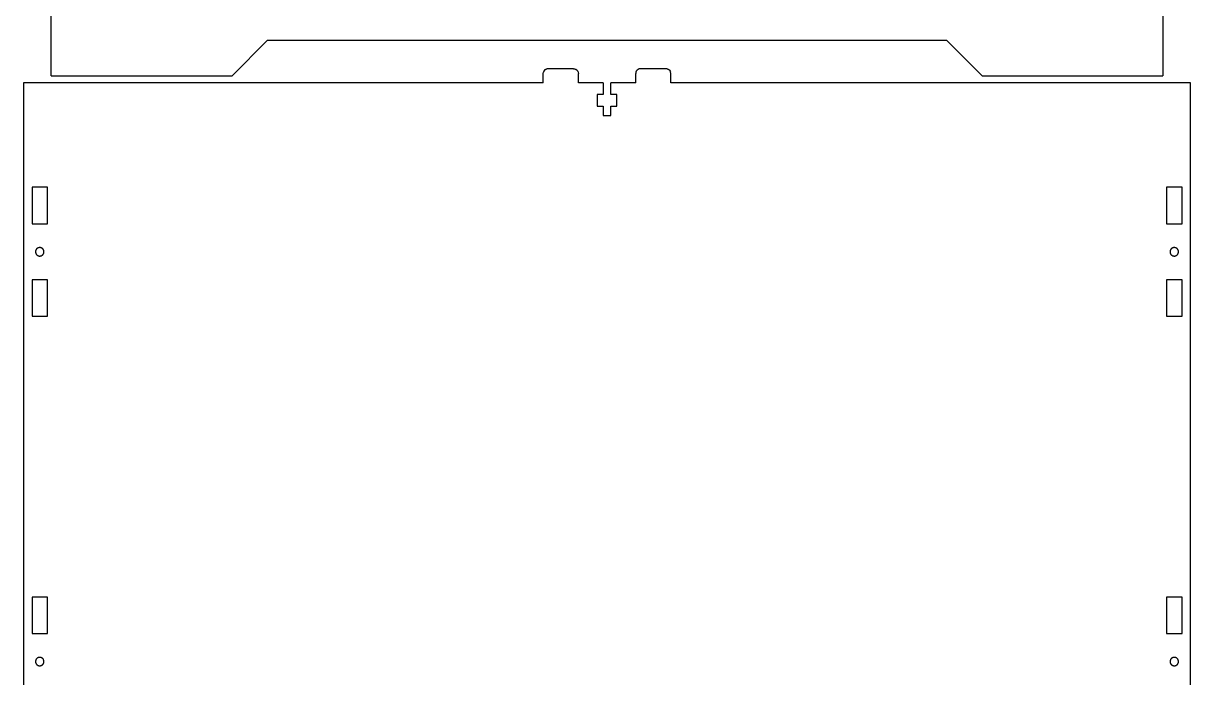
# Model space of a CAD drawing. Extents: x -841 to 661, y -518 to 541.
# Drawn here: x -339.1 to 159.7, y -246.7 to 32.8 of the extents above; entities that cross this region are included whole.
import ezdxf

# ---------------------------------------------------------------- set-up
doc = ezdxf.new("R2010")
doc.units = 0
doc.layers.get('0').update_dxf_attribs({"linetype": 'CONTINUOUS'})

msp = doc.modelspace()

# ---------------------------------------------------------------- linework, layer by layer
for p, q in [((-327.17, 10.45), (-327.17, 110.45)), ((147.8, 110.45), (147.8, 10.45)), ((-249.92, 10.45), (-234.92, 25.45)), ((55.55, 25.45), (-234.92, 25.45)), ((55.55, 25.45), (70.55, 10.45)), ((-327.17, 10.45), (-249.92, 10.45)), ((-116.94, 11.45), (-116.87, 11.97)), ((-116.94, 7.45), (-116.94, 11.45)), ((-116.67, 12.45), (-116.87, 11.97)), ((-116.35, 12.86), (-116.67, 12.45)), ((-115.94, 13.18), (-116.35, 12.86)), ((-115.94, 13.18), (-115.45, 13.38)), ((-114.94, 13.45), (-115.45, 13.38)), ((-103.94, 13.45), (-114.94, 13.45)), ((-103.94, 13.45), (-103.42, 13.38)), ((-103.42, 13.38), (-102.94, 13.18)), ((-102.52, 12.86), (-102.94, 13.18)), ((-102.2, 12.45), (-102.52, 12.86)), ((-102.2, 12.45), (-102, 11.97)), ((-102, 11.97), (-101.94, 11.45)), ((-101.94, 7.45), (-101.94, 11.45)), ((-77.37, 11.97), (-77.44, 11.45)), ((-77.44, 7.45), (-77.44, 11.45)), ((-77.17, 12.45), (-77.37, 11.97)), ((-76.85, 12.86), (-77.17, 12.45)), ((-76.44, 13.18), (-76.85, 12.86)), ((-75.95, 13.38), (-76.44, 13.18)), ((-75.44, 13.45), (-75.95, 13.38)), ((-64.44, 13.45), (-75.44, 13.45)), ((-63.92, 13.38), (-64.44, 13.45)), ((-63.92, 13.38), (-63.44, 13.18)), ((-63.02, 12.86), (-63.44, 13.18)), ((-63.02, 12.86), (-62.7, 12.45)), ((-62.7, 12.45), (-62.5, 11.97)), ((-62.44, 11.45), (-62.5, 11.97)), ((-62.44, 7.45), (-62.44, 11.45)), ((70.55, 10.45), (147.8, 10.45)), ((-339.08, 7.45), (-339.08, -517.55)), ((-116.94, 7.45), (-339.08, 7.45)), ((-91.29, 7.45), (-101.94, 7.45)), ((-91.29, 7.45), (-91.29, 2.45)), ((-77.44, 7.45), (-88.09, 7.45)), ((-88.09, 2.45), (-88.09, 7.45)), ((159.7, 7.45), (-62.44, 7.45)), ((159.7, -517.55), (159.7, 7.45)), ((-93.94, 2.45), (-93.94, -2.55)), ((-91.29, 2.45), (-93.94, 2.45)), ((-85.44, 2.45), (-88.09, 2.45)), ((-85.44, -2.55), (-85.44, 2.45)), ((-93.94, -2.55), (-91.29, -2.55)), ((-91.29, -2.55), (-91.29, -6.55)), ((-88.09, -2.55), (-85.44, -2.55)), ((-88.09, -6.55), (-88.09, -2.55)), ((-91.29, -6.55), (-88.09, -6.55)), ((-335.38, -37.21), (-335.38, -52.81)), ((-328.78, -37.21), (-335.38, -37.21)), ((-328.78, -52.81), (-328.78, -37.21)), ((149.4, -37.21), (149.4, -52.81)), ((156, -37.21), (149.4, -37.21)), ((156, -52.81), (156, -37.21)), ((-335.38, -52.81), (-328.78, -52.81)), ((149.4, -52.81), (156, -52.81)), ((-333.87, -64.6), (-333.88, -64.65)), ((-333.88, -64.65), (-333.88, -64.71)), ((-333.88, -64.71), (-333.88, -64.76)), ((-333.88, -64.76), (-333.88, -64.82)), ((-333.88, -64.82), (-333.88, -64.88)), ((-333.86, -64.48), (-333.87, -64.54)), ((-333.87, -64.54), (-333.87, -64.6)), ((-333.85, -64.43), (-333.86, -64.48)), ((-333.84, -64.37), (-333.85, -64.43)), ((-333.82, -64.32), (-333.84, -64.37)), ((-333.81, -64.26), (-333.82, -64.32)), ((-333.79, -64.21), (-333.81, -64.26)), ((-333.77, -64.15), (-333.79, -64.21)), ((-333.75, -64.1), (-333.77, -64.15)), ((-333.73, -64.05), (-333.75, -64.1)), ((-333.71, -64), (-333.73, -64.05)), ((-333.68, -63.95), (-333.71, -64)), ((-333.66, -63.9), (-333.68, -63.95)), ((-333.63, -63.85), (-333.66, -63.9)), ((-333.6, -63.8), (-333.63, -63.85)), ((-333.57, -63.75), (-333.6, -63.8)), ((-333.54, -63.71), (-333.57, -63.75)), ((-333.5, -63.66), (-333.54, -63.71)), ((-333.47, -63.62), (-333.5, -63.66)), ((-333.43, -63.57), (-333.47, -63.62)), ((-333.39, -63.53), (-333.43, -63.57)), ((-333.35, -63.49), (-333.39, -63.53)), ((-333.31, -63.45), (-333.35, -63.49)), ((-333.27, -63.41), (-333.31, -63.45)), ((-333.23, -63.38), (-333.27, -63.41)), ((-333.18, -63.34), (-333.23, -63.38)), ((-333.14, -63.31), (-333.18, -63.34)), ((-333.09, -63.28), (-333.14, -63.31)), ((-333.04, -63.24), (-333.09, -63.28)), ((-333, -63.22), (-333.04, -63.24)), ((-332.95, -63.19), (-333, -63.22)), ((-332.9, -63.16), (-332.95, -63.19)), ((-332.85, -63.14), (-332.9, -63.16)), ((-332.79, -63.11), (-332.85, -63.14)), ((-332.74, -63.09), (-332.79, -63.11)), ((-332.69, -63.07), (-332.74, -63.09)), ((-332.64, -63.05), (-332.69, -63.07)), ((-332.58, -63.04), (-332.64, -63.05)), ((-332.53, -63.02), (-332.58, -63.04)), ((-332.47, -63.01), (-332.53, -63.02)), ((-332.42, -63), (-332.47, -63.01)), ((-332.36, -62.99), (-332.42, -63)), ((-332.31, -62.98), (-332.36, -62.99)), ((-332.25, -62.97), (-332.31, -62.98)), ((-332.19, -62.97), (-332.25, -62.97)), ((-332.14, -62.97), (-332.19, -62.97)), ((-332.08, -62.96), (-332.14, -62.97)), ((-332.02, -62.97), (-332.08, -62.96)), ((-331.97, -62.97), (-332.02, -62.97)), ((-331.91, -62.97), (-331.97, -62.97)), ((-331.85, -62.98), (-331.91, -62.97)), ((-331.8, -62.99), (-331.85, -62.98)), ((-331.74, -63), (-331.8, -62.99)), ((-331.69, -63.01), (-331.74, -63)), ((-331.63, -63.02), (-331.69, -63.01)), ((-331.58, -63.04), (-331.63, -63.02)), ((-331.52, -63.05), (-331.58, -63.04)), ((-331.47, -63.07), (-331.52, -63.05)), ((-331.42, -63.09), (-331.47, -63.07)), ((-331.36, -63.11), (-331.42, -63.09)), ((-331.31, -63.14), (-331.36, -63.11)), ((-331.26, -63.16), (-331.31, -63.14)), ((-331.21, -63.19), (-331.26, -63.16)), ((-331.16, -63.22), (-331.21, -63.19)), ((-331.11, -63.24), (-331.16, -63.22)), ((-331.07, -63.28), (-331.11, -63.24)), ((-331.02, -63.31), (-331.07, -63.28)), ((-330.98, -63.34), (-331.02, -63.31)), ((-330.93, -63.38), (-330.98, -63.34)), ((-330.89, -63.41), (-330.93, -63.38)), ((-330.85, -63.45), (-330.89, -63.41)), ((-330.81, -63.49), (-330.85, -63.45)), ((-330.77, -63.53), (-330.81, -63.49)), ((-330.73, -63.57), (-330.77, -63.53)), ((-330.69, -63.62), (-330.73, -63.57)), ((-330.66, -63.66), (-330.69, -63.62)), ((-330.66, -63.66), (-330.62, -63.71)), ((-330.59, -63.75), (-330.62, -63.71)), ((-330.56, -63.8), (-330.59, -63.75)), ((-330.53, -63.85), (-330.56, -63.8)), ((-330.5, -63.9), (-330.53, -63.85)), ((-330.48, -63.95), (-330.5, -63.9)), ((-330.45, -64), (-330.48, -63.95)), ((-330.43, -64.05), (-330.45, -64)), ((-330.41, -64.1), (-330.43, -64.05)), ((-330.39, -64.15), (-330.41, -64.1)), ((-330.37, -64.21), (-330.39, -64.15)), ((-330.35, -64.26), (-330.37, -64.21)), ((-330.34, -64.32), (-330.35, -64.26)), ((-330.32, -64.37), (-330.34, -64.32)), ((-330.31, -64.43), (-330.32, -64.37)), ((-330.3, -64.48), (-330.31, -64.43)), ((-330.29, -64.54), (-330.3, -64.48)), ((-330.29, -64.6), (-330.29, -64.54)), ((-330.28, -64.65), (-330.29, -64.6)), ((-330.28, -64.71), (-330.28, -64.65)), ((-330.28, -64.76), (-330.28, -64.71)), ((-330.28, -64.82), (-330.28, -64.76)), ((-330.28, -64.88), (-330.28, -64.82)), ((150.91, -64.54), (150.9, -64.6)), ((150.9, -64.6), (150.9, -64.65)), ((150.9, -64.65), (150.9, -64.71)), ((150.9, -64.71), (150.9, -64.76)), ((150.9, -64.76), (150.9, -64.82)), ((150.9, -64.82), (150.9, -64.88)), ((150.92, -64.48), (150.91, -64.54)), ((150.93, -64.43), (150.92, -64.48)), ((150.94, -64.37), (150.93, -64.43)), ((150.95, -64.32), (150.94, -64.37)), ((150.97, -64.26), (150.95, -64.32)), ((150.99, -64.21), (150.97, -64.26)), ((151, -64.15), (150.99, -64.21)), ((151.02, -64.1), (151, -64.15)), ((151.05, -64.05), (151.02, -64.1)), ((151.07, -64), (151.05, -64.05)), ((151.09, -63.95), (151.07, -64)), ((151.12, -63.9), (151.09, -63.95)), ((151.15, -63.85), (151.12, -63.9)), ((151.18, -63.8), (151.15, -63.85)), ((151.21, -63.75), (151.18, -63.8)), ((151.24, -63.71), (151.21, -63.75)), ((151.27, -63.66), (151.24, -63.71)), ((151.31, -63.62), (151.27, -63.66)), ((151.35, -63.57), (151.31, -63.62)), ((151.38, -63.53), (151.35, -63.57)), ((151.42, -63.49), (151.38, -63.53)), ((151.46, -63.45), (151.42, -63.49)), ((151.51, -63.41), (151.46, -63.45)), ((151.55, -63.38), (151.51, -63.41)), ((151.59, -63.34), (151.55, -63.38)), ((151.64, -63.31), (151.59, -63.34)), ((151.69, -63.28), (151.64, -63.31)), ((151.73, -63.24), (151.69, -63.28)), ((151.78, -63.22), (151.73, -63.24)), ((151.83, -63.19), (151.78, -63.22)), ((151.88, -63.16), (151.83, -63.19)), ((151.93, -63.14), (151.88, -63.16)), ((151.98, -63.11), (151.93, -63.14)), ((152.03, -63.09), (151.98, -63.11)), ((152.09, -63.07), (152.03, -63.09)), ((152.14, -63.05), (152.09, -63.07)), ((152.19, -63.04), (152.14, -63.05)), ((152.25, -63.02), (152.19, -63.04)), ((152.3, -63.01), (152.25, -63.02)), ((152.36, -63), (152.3, -63.01)), ((152.42, -62.99), (152.36, -63)), ((152.47, -62.98), (152.42, -62.99)), ((152.53, -62.97), (152.47, -62.98)), ((152.58, -62.97), (152.53, -62.97)), ((152.64, -62.97), (152.58, -62.97)), ((152.7, -62.96), (152.64, -62.97)), ((152.75, -62.97), (152.7, -62.96)), ((152.81, -62.97), (152.75, -62.97)), ((152.87, -62.97), (152.81, -62.97)), ((152.92, -62.98), (152.87, -62.97)), ((152.98, -62.99), (152.92, -62.98)), ((153.03, -63), (152.98, -62.99)), ((153.09, -63.01), (153.03, -63)), ((153.14, -63.02), (153.09, -63.01)), ((153.2, -63.04), (153.14, -63.02)), ((153.25, -63.05), (153.2, -63.04)), ((153.31, -63.07), (153.25, -63.05)), ((153.36, -63.09), (153.31, -63.07)), ((153.41, -63.11), (153.36, -63.09)), ((153.46, -63.14), (153.41, -63.11)), ((153.51, -63.16), (153.46, -63.14)), ((153.56, -63.19), (153.51, -63.16)), ((153.61, -63.22), (153.56, -63.19)), ((153.66, -63.24), (153.61, -63.22)), ((153.71, -63.28), (153.66, -63.24)), ((153.75, -63.31), (153.71, -63.28)), ((153.8, -63.34), (153.75, -63.31)), ((153.84, -63.38), (153.8, -63.34)), ((153.89, -63.41), (153.84, -63.38)), ((153.93, -63.45), (153.89, -63.41)), ((153.97, -63.49), (153.93, -63.45)), ((154.01, -63.53), (153.97, -63.49)), ((154.05, -63.57), (154.01, -63.53)), ((154.08, -63.62), (154.05, -63.57)), ((154.12, -63.66), (154.08, -63.62)), ((154.12, -63.66), (154.15, -63.71)), ((154.19, -63.75), (154.15, -63.71)), ((154.22, -63.8), (154.19, -63.75)), ((154.25, -63.85), (154.22, -63.8)), ((154.27, -63.9), (154.25, -63.85)), ((154.3, -63.95), (154.27, -63.9)), ((154.33, -64), (154.3, -63.95)), ((154.35, -64.05), (154.33, -64)), ((154.37, -64.1), (154.35, -64.05)), ((154.39, -64.15), (154.37, -64.1)), ((154.41, -64.21), (154.39, -64.15)), ((154.43, -64.26), (154.41, -64.21)), ((154.44, -64.32), (154.43, -64.26)), ((154.45, -64.37), (154.44, -64.32)), ((154.47, -64.43), (154.45, -64.37)), ((154.47, -64.48), (154.47, -64.43)), ((154.48, -64.54), (154.47, -64.48)), ((154.49, -64.6), (154.48, -64.54)), ((154.49, -64.65), (154.49, -64.6)), ((154.5, -64.71), (154.49, -64.65)), ((154.49, -64.88), (154.5, -64.82)), ((154.5, -64.76), (154.5, -64.71)), ((154.5, -64.82), (154.5, -64.76)), ((-333.88, -64.88), (-333.87, -64.93)), ((-333.87, -64.93), (-333.87, -64.99)), ((-333.87, -64.99), (-333.86, -65.05)), ((-333.86, -65.05), (-333.85, -65.1)), ((-333.85, -65.1), (-333.84, -65.16)), ((-333.84, -65.16), (-333.82, -65.21)), ((-333.82, -65.21), (-333.81, -65.27)), ((-333.81, -65.27), (-333.79, -65.32)), ((-333.79, -65.32), (-333.77, -65.37)), ((-333.77, -65.37), (-333.75, -65.43)), ((-333.75, -65.43), (-333.73, -65.48)), ((-333.73, -65.48), (-333.71, -65.53)), ((-333.71, -65.53), (-333.68, -65.58)), ((-333.68, -65.58), (-333.66, -65.63)), ((-333.66, -65.63), (-333.63, -65.68)), ((-333.63, -65.68), (-333.6, -65.73)), ((-333.6, -65.73), (-333.57, -65.78)), ((-333.57, -65.78), (-333.54, -65.82)), ((-333.5, -65.87), (-333.54, -65.82)), ((-333.5, -65.87), (-333.47, -65.91)), ((-333.47, -65.91), (-333.43, -65.95)), ((-333.43, -65.95), (-333.39, -66)), ((-333.39, -66), (-333.35, -66.04)), ((-333.35, -66.04), (-333.31, -66.08)), ((-333.31, -66.08), (-333.27, -66.11)), ((-333.27, -66.11), (-333.23, -66.15)), ((-333.23, -66.15), (-333.18, -66.19)), ((-333.18, -66.19), (-333.14, -66.22)), ((-333.14, -66.22), (-333.09, -66.25)), ((-333.09, -66.25), (-333.04, -66.28)), ((-333.04, -66.28), (-333, -66.31)), ((-333, -66.31), (-332.95, -66.34)), ((-332.95, -66.34), (-332.9, -66.37)), ((-332.9, -66.37), (-332.85, -66.39)), ((-332.85, -66.39), (-332.79, -66.42)), ((-332.79, -66.42), (-332.74, -66.44)), ((-332.74, -66.44), (-332.69, -66.46)), ((-332.69, -66.46), (-332.64, -66.48)), ((-332.64, -66.48), (-332.58, -66.49)), ((-332.58, -66.49), (-332.53, -66.51)), ((-332.53, -66.51), (-332.47, -66.52)), ((-332.47, -66.52), (-332.42, -66.53)), ((-332.42, -66.53), (-332.36, -66.54)), ((-332.36, -66.54), (-332.31, -66.55)), ((-332.31, -66.55), (-332.25, -66.56)), ((-332.25, -66.56), (-332.19, -66.56)), ((-332.19, -66.56), (-332.14, -66.56)), ((-332.14, -66.56), (-332.08, -66.56)), ((-332.08, -66.56), (-332.02, -66.56)), ((-332.02, -66.56), (-331.97, -66.56)), ((-331.97, -66.56), (-331.91, -66.56)), ((-331.91, -66.56), (-331.85, -66.55)), ((-331.85, -66.55), (-331.8, -66.54)), ((-331.8, -66.54), (-331.74, -66.53)), ((-331.74, -66.53), (-331.69, -66.52)), ((-331.69, -66.52), (-331.63, -66.51)), ((-331.63, -66.51), (-331.58, -66.49)), ((-331.58, -66.49), (-331.52, -66.48)), ((-331.52, -66.48), (-331.47, -66.46)), ((-331.47, -66.46), (-331.42, -66.44)), ((-331.42, -66.44), (-331.36, -66.42)), ((-331.36, -66.42), (-331.31, -66.39)), ((-331.31, -66.39), (-331.26, -66.37)), ((-331.26, -66.37), (-331.21, -66.34)), ((-331.21, -66.34), (-331.16, -66.31)), ((-331.16, -66.31), (-331.11, -66.28)), ((-331.11, -66.28), (-331.07, -66.25)), ((-331.07, -66.25), (-331.02, -66.22)), ((-331.02, -66.22), (-330.98, -66.19)), ((-330.98, -66.19), (-330.93, -66.15)), ((-330.93, -66.15), (-330.89, -66.11)), ((-330.89, -66.11), (-330.85, -66.08)), ((-330.85, -66.08), (-330.81, -66.04)), ((-330.81, -66.04), (-330.77, -66)), ((-330.77, -66), (-330.73, -65.95)), ((-330.73, -65.95), (-330.69, -65.91)), ((-330.69, -65.91), (-330.66, -65.87)), ((-330.66, -65.87), (-330.62, -65.82)), ((-330.62, -65.82), (-330.59, -65.78)), ((-330.59, -65.78), (-330.56, -65.73)), ((-330.56, -65.73), (-330.53, -65.68)), ((-330.53, -65.68), (-330.5, -65.63)), ((-330.5, -65.63), (-330.48, -65.58)), ((-330.48, -65.58), (-330.45, -65.53)), ((-330.45, -65.53), (-330.43, -65.48)), ((-330.43, -65.48), (-330.41, -65.43)), ((-330.41, -65.43), (-330.39, -65.37)), ((-330.39, -65.37), (-330.37, -65.32)), ((-330.37, -65.32), (-330.35, -65.27)), ((-330.35, -65.27), (-330.34, -65.21)), ((-330.34, -65.21), (-330.32, -65.16)), ((-330.32, -65.16), (-330.31, -65.1)), ((-330.31, -65.1), (-330.3, -65.05)), ((-330.3, -65.05), (-330.29, -64.99)), ((-330.29, -64.93), (-330.28, -64.88)), ((-330.29, -64.99), (-330.29, -64.93)), ((150.9, -64.88), (150.9, -64.93)), ((150.9, -64.93), (150.91, -64.99)), ((150.91, -64.99), (150.92, -65.05)), ((150.92, -65.05), (150.93, -65.1)), ((150.93, -65.1), (150.94, -65.16)), ((150.94, -65.16), (150.95, -65.21)), ((150.95, -65.21), (150.97, -65.27)), ((150.97, -65.27), (150.99, -65.32)), ((150.99, -65.32), (151, -65.37)), ((151, -65.37), (151.02, -65.43)), ((151.02, -65.43), (151.05, -65.48)), ((151.05, -65.48), (151.07, -65.53)), ((151.07, -65.53), (151.09, -65.58)), ((151.09, -65.58), (151.12, -65.63)), ((151.12, -65.63), (151.15, -65.68)), ((151.15, -65.68), (151.18, -65.73)), ((151.18, -65.73), (151.21, -65.78)), ((151.21, -65.78), (151.24, -65.82)), ((151.27, -65.87), (151.24, -65.82)), ((151.27, -65.87), (151.31, -65.91)), ((151.31, -65.91), (151.35, -65.95)), ((151.35, -65.95), (151.38, -66)), ((151.38, -66), (151.42, -66.04)), ((151.42, -66.04), (151.46, -66.08)), ((151.46, -66.08), (151.51, -66.11)), ((151.51, -66.11), (151.55, -66.15)), ((151.55, -66.15), (151.59, -66.19)), ((151.59, -66.19), (151.64, -66.22)), ((151.64, -66.22), (151.69, -66.25)), ((151.69, -66.25), (151.73, -66.28)), ((151.73, -66.28), (151.78, -66.31)), ((151.78, -66.31), (151.83, -66.34)), ((151.83, -66.34), (151.88, -66.37)), ((151.88, -66.37), (151.93, -66.39)), ((151.93, -66.39), (151.98, -66.42)), ((151.98, -66.42), (152.03, -66.44)), ((152.03, -66.44), (152.09, -66.46)), ((152.09, -66.46), (152.14, -66.48)), ((152.14, -66.48), (152.19, -66.49)), ((152.19, -66.49), (152.25, -66.51)), ((152.25, -66.51), (152.3, -66.52)), ((152.3, -66.52), (152.36, -66.53)), ((152.36, -66.53), (152.42, -66.54)), ((152.42, -66.54), (152.47, -66.55)), ((152.47, -66.55), (152.53, -66.56)), ((152.53, -66.56), (152.58, -66.56)), ((152.58, -66.56), (152.64, -66.56)), ((152.64, -66.56), (152.7, -66.56)), ((152.7, -66.56), (152.75, -66.56)), ((152.75, -66.56), (152.81, -66.56)), ((152.81, -66.56), (152.87, -66.56)), ((152.87, -66.56), (152.92, -66.55)), ((152.92, -66.55), (152.98, -66.54)), ((152.98, -66.54), (153.03, -66.53)), ((153.03, -66.53), (153.09, -66.52)), ((153.09, -66.52), (153.14, -66.51)), ((153.14, -66.51), (153.2, -66.49)), ((153.2, -66.49), (153.25, -66.48)), ((153.25, -66.48), (153.31, -66.46)), ((153.31, -66.46), (153.36, -66.44)), ((153.36, -66.44), (153.41, -66.42)), ((153.41, -66.42), (153.46, -66.39)), ((153.46, -66.39), (153.51, -66.37)), ((153.51, -66.37), (153.56, -66.34)), ((153.56, -66.34), (153.61, -66.31)), ((153.61, -66.31), (153.66, -66.28)), ((153.66, -66.28), (153.71, -66.25)), ((153.71, -66.25), (153.75, -66.22)), ((153.75, -66.22), (153.8, -66.19)), ((153.8, -66.19), (153.84, -66.15)), ((153.84, -66.15), (153.89, -66.11)), ((153.89, -66.11), (153.93, -66.08)), ((153.93, -66.08), (153.97, -66.04)), ((153.97, -66.04), (154.01, -66)), ((154.01, -66), (154.05, -65.95)), ((154.05, -65.95), (154.08, -65.91)), ((154.08, -65.91), (154.12, -65.87)), ((154.12, -65.87), (154.15, -65.82)), ((154.15, -65.82), (154.19, -65.78)), ((154.19, -65.78), (154.22, -65.73)), ((154.22, -65.73), (154.25, -65.68)), ((154.25, -65.68), (154.27, -65.63)), ((154.27, -65.63), (154.3, -65.58)), ((154.3, -65.58), (154.33, -65.53)), ((154.33, -65.53), (154.35, -65.48)), ((154.35, -65.48), (154.37, -65.43)), ((154.37, -65.43), (154.39, -65.37)), ((154.39, -65.37), (154.41, -65.32)), ((154.41, -65.32), (154.43, -65.27)), ((154.43, -65.27), (154.44, -65.21)), ((154.44, -65.21), (154.45, -65.16)), ((154.45, -65.16), (154.47, -65.1)), ((154.47, -65.05), (154.48, -64.99)), ((154.47, -65.1), (154.47, -65.05)), ((154.48, -64.99), (154.49, -64.93)), ((154.49, -64.93), (154.49, -64.88)), ((-335.38, -76.71), (-335.38, -92.31)), ((-328.78, -76.71), (-335.38, -76.71)), ((-328.78, -92.31), (-328.78, -76.71)), ((149.4, -76.71), (149.4, -92.31)), ((156, -76.71), (149.4, -76.71)), ((156, -92.31), (156, -76.71)), ((-335.38, -92.31), (-328.78, -92.31)), ((149.4, -92.31), (156, -92.31)), ((-328.78, -212.25), (-335.38, -212.25)), ((-335.38, -212.25), (-335.38, -227.85)), ((-328.78, -227.85), (-328.78, -212.25)), ((156, -212.25), (149.4, -212.25)), ((149.4, -212.25), (149.4, -227.85)), ((156, -227.85), (156, -212.25)), ((-335.38, -227.85), (-328.78, -227.85)), ((149.4, -227.85), (156, -227.85)), ((-333.84, -239.41), (-333.85, -239.46)), ((-333.82, -239.35), (-333.84, -239.41)), ((-333.81, -239.3), (-333.82, -239.35)), ((-333.79, -239.25), (-333.81, -239.3)), ((-333.77, -239.19), (-333.79, -239.25)), ((-333.75, -239.14), (-333.77, -239.19)), ((-333.73, -239.09), (-333.75, -239.14)), ((-333.71, -239.04), (-333.73, -239.09)), ((-333.68, -238.98), (-333.71, -239.04)), ((-333.66, -238.93), (-333.68, -238.98)), ((-333.63, -238.89), (-333.66, -238.93)), ((-333.6, -238.84), (-333.63, -238.89)), ((-333.57, -238.79), (-333.6, -238.84)), ((-333.54, -238.74), (-333.57, -238.79)), ((-333.5, -238.7), (-333.54, -238.74)), ((-333.47, -238.65), (-333.5, -238.7)), ((-333.43, -238.61), (-333.47, -238.65)), ((-333.39, -238.57), (-333.43, -238.61)), ((-333.35, -238.53), (-333.39, -238.57)), ((-333.31, -238.49), (-333.35, -238.53)), ((-333.27, -238.45), (-333.31, -238.49)), ((-333.23, -238.41), (-333.27, -238.45)), ((-333.18, -238.38), (-333.23, -238.41)), ((-333.14, -238.35), (-333.18, -238.38)), ((-333.09, -238.31), (-333.14, -238.35)), ((-333.04, -238.28), (-333.09, -238.31)), ((-333, -238.25), (-333.04, -238.28)), ((-332.95, -238.22), (-333, -238.25)), ((-332.9, -238.2), (-332.95, -238.22)), ((-332.85, -238.17), (-332.9, -238.2)), ((-332.79, -238.15), (-332.85, -238.17)), ((-332.74, -238.13), (-332.79, -238.15)), ((-332.69, -238.11), (-332.74, -238.13)), ((-332.64, -238.09), (-332.69, -238.11)), ((-332.58, -238.07), (-332.64, -238.09)), ((-332.53, -238.06), (-332.58, -238.07)), ((-332.47, -238.04), (-332.53, -238.06)), ((-332.42, -238.03), (-332.47, -238.04)), ((-332.36, -238.02), (-332.42, -238.03)), ((-332.31, -238.02), (-332.36, -238.02)), ((-332.25, -238.01), (-332.31, -238.02)), ((-332.19, -238.01), (-332.25, -238.01)), ((-332.14, -238), (-332.19, -238.01)), ((-332.08, -238), (-332.14, -238)), ((-332.02, -238), (-332.08, -238)), ((-331.97, -238.01), (-332.02, -238)), ((-331.91, -238.01), (-331.97, -238.01)), ((-331.85, -238.02), (-331.91, -238.01)), ((-331.8, -238.02), (-331.85, -238.02)), ((-331.74, -238.03), (-331.8, -238.02)), ((-331.69, -238.04), (-331.74, -238.03)), ((-331.63, -238.06), (-331.69, -238.04)), ((-331.58, -238.07), (-331.63, -238.06)), ((-331.52, -238.09), (-331.58, -238.07)), ((-331.47, -238.11), (-331.52, -238.09)), ((-331.42, -238.13), (-331.47, -238.11)), ((-331.36, -238.15), (-331.42, -238.13)), ((-331.31, -238.17), (-331.36, -238.15)), ((-331.26, -238.2), (-331.31, -238.17)), ((-331.21, -238.22), (-331.26, -238.2)), ((-331.16, -238.25), (-331.21, -238.22)), ((-331.11, -238.28), (-331.16, -238.25)), ((-331.07, -238.31), (-331.11, -238.28)), ((-331.02, -238.35), (-331.07, -238.31)), ((-330.98, -238.38), (-331.02, -238.35)), ((-330.93, -238.41), (-330.98, -238.38)), ((-330.89, -238.45), (-330.93, -238.41)), ((-330.85, -238.49), (-330.89, -238.45)), ((-330.81, -238.53), (-330.85, -238.49)), ((-330.77, -238.57), (-330.81, -238.53)), ((-330.73, -238.61), (-330.77, -238.57)), ((-330.69, -238.65), (-330.73, -238.61)), ((-330.66, -238.7), (-330.69, -238.65)), ((-330.66, -238.7), (-330.62, -238.74)), ((-330.59, -238.79), (-330.62, -238.74)), ((-330.56, -238.84), (-330.59, -238.79)), ((-330.53, -238.89), (-330.56, -238.84)), ((-330.5, -238.93), (-330.53, -238.89)), ((-330.48, -238.98), (-330.5, -238.93)), ((-330.45, -239.04), (-330.48, -238.98)), ((-330.43, -239.09), (-330.45, -239.04)), ((-330.41, -239.14), (-330.43, -239.09)), ((-330.39, -239.19), (-330.41, -239.14)), ((-330.37, -239.25), (-330.39, -239.19)), ((-330.35, -239.3), (-330.37, -239.25)), ((-330.34, -239.35), (-330.35, -239.3)), ((-330.32, -239.41), (-330.34, -239.35)), ((-330.31, -239.46), (-330.32, -239.41)), ((150.94, -239.41), (150.93, -239.46)), ((150.95, -239.35), (150.94, -239.41)), ((150.97, -239.3), (150.95, -239.35)), ((150.99, -239.25), (150.97, -239.3)), ((151, -239.19), (150.99, -239.25)), ((151.02, -239.14), (151, -239.19)), ((151.05, -239.09), (151.02, -239.14)), ((151.07, -239.04), (151.05, -239.09)), ((151.09, -238.98), (151.07, -239.04)), ((151.12, -238.93), (151.09, -238.98)), ((151.15, -238.89), (151.12, -238.93)), ((151.18, -238.84), (151.15, -238.89)), ((151.21, -238.79), (151.18, -238.84)), ((151.24, -238.74), (151.21, -238.79)), ((151.27, -238.7), (151.24, -238.74)), ((151.31, -238.65), (151.27, -238.7)), ((151.35, -238.61), (151.31, -238.65)), ((151.38, -238.57), (151.35, -238.61)), ((151.42, -238.53), (151.38, -238.57)), ((151.46, -238.49), (151.42, -238.53)), ((151.51, -238.45), (151.46, -238.49)), ((151.55, -238.41), (151.51, -238.45)), ((151.59, -238.38), (151.55, -238.41)), ((151.64, -238.35), (151.59, -238.38)), ((151.69, -238.31), (151.64, -238.35)), ((151.73, -238.28), (151.69, -238.31)), ((151.78, -238.25), (151.73, -238.28)), ((151.83, -238.22), (151.78, -238.25)), ((151.88, -238.2), (151.83, -238.22)), ((151.93, -238.17), (151.88, -238.2)), ((151.98, -238.15), (151.93, -238.17)), ((152.03, -238.13), (151.98, -238.15)), ((152.09, -238.11), (152.03, -238.13)), ((152.14, -238.09), (152.09, -238.11)), ((152.19, -238.07), (152.14, -238.09)), ((152.25, -238.06), (152.19, -238.07)), ((152.3, -238.04), (152.25, -238.06)), ((152.36, -238.03), (152.3, -238.04)), ((152.42, -238.02), (152.36, -238.03)), ((152.47, -238.02), (152.42, -238.02)), ((152.53, -238.01), (152.47, -238.02)), ((152.58, -238.01), (152.53, -238.01)), ((152.64, -238), (152.58, -238.01)), ((152.7, -238), (152.64, -238)), ((152.75, -238), (152.7, -238)), ((152.81, -238.01), (152.75, -238)), ((152.87, -238.01), (152.81, -238.01)), ((152.92, -238.02), (152.87, -238.01)), ((152.98, -238.02), (152.92, -238.02)), ((153.03, -238.03), (152.98, -238.02)), ((153.09, -238.04), (153.03, -238.03)), ((153.14, -238.06), (153.09, -238.04)), ((153.2, -238.07), (153.14, -238.06)), ((153.25, -238.09), (153.2, -238.07)), ((153.31, -238.11), (153.25, -238.09)), ((153.36, -238.13), (153.31, -238.11)), ((153.41, -238.15), (153.36, -238.13)), ((153.46, -238.17), (153.41, -238.15)), ((153.51, -238.2), (153.46, -238.17)), ((153.56, -238.22), (153.51, -238.2)), ((153.61, -238.25), (153.56, -238.22)), ((153.66, -238.28), (153.61, -238.25)), ((153.71, -238.31), (153.66, -238.28)), ((153.75, -238.35), (153.71, -238.31)), ((153.8, -238.38), (153.75, -238.35)), ((153.84, -238.41), (153.8, -238.38)), ((153.89, -238.45), (153.84, -238.41)), ((153.93, -238.49), (153.89, -238.45)), ((153.97, -238.53), (153.93, -238.49)), ((154.01, -238.57), (153.97, -238.53)), ((154.05, -238.61), (154.01, -238.57)), ((154.08, -238.65), (154.05, -238.61)), ((154.12, -238.7), (154.08, -238.65)), ((154.12, -238.7), (154.15, -238.74)), ((154.19, -238.79), (154.15, -238.74)), ((154.22, -238.84), (154.19, -238.79)), ((154.25, -238.89), (154.22, -238.84)), ((154.27, -238.93), (154.25, -238.89)), ((154.3, -238.98), (154.27, -238.93)), ((154.33, -239.04), (154.3, -238.98)), ((154.35, -239.09), (154.33, -239.04)), ((154.37, -239.14), (154.35, -239.09)), ((154.39, -239.19), (154.37, -239.14)), ((154.41, -239.25), (154.39, -239.19)), ((154.43, -239.3), (154.41, -239.25)), ((154.44, -239.35), (154.43, -239.3)), ((154.45, -239.41), (154.44, -239.35)), ((154.47, -239.46), (154.45, -239.41)), ((-333.87, -239.63), (-333.88, -239.69)), ((-333.88, -239.69), (-333.88, -239.75)), ((-333.88, -239.75), (-333.88, -239.8)), ((-333.88, -239.8), (-333.88, -239.86)), ((-333.88, -239.86), (-333.88, -239.91)), ((-333.88, -239.91), (-333.87, -239.97)), ((-333.86, -239.52), (-333.87, -239.58)), ((-333.87, -239.58), (-333.87, -239.63)), ((-333.87, -239.97), (-333.87, -240.03)), ((-333.87, -240.03), (-333.86, -240.08)), ((-333.85, -239.46), (-333.86, -239.52)), ((-333.86, -240.08), (-333.85, -240.14)), ((-333.85, -240.14), (-333.84, -240.19)), ((-333.84, -240.19), (-333.82, -240.25)), ((-333.82, -240.25), (-333.81, -240.3)), ((-333.81, -240.3), (-333.79, -240.36)), ((-333.79, -240.36), (-333.77, -240.41)), ((-333.77, -240.41), (-333.75, -240.46)), ((-333.75, -240.46), (-333.73, -240.52)), ((-333.73, -240.52), (-333.71, -240.57)), ((-333.71, -240.57), (-333.68, -240.62)), ((-333.68, -240.62), (-333.66, -240.67)), ((-333.66, -240.67), (-333.63, -240.72)), ((-333.63, -240.72), (-333.6, -240.77)), ((-333.6, -240.77), (-333.57, -240.81)), ((-333.57, -240.81), (-333.54, -240.86)), ((-333.5, -240.9), (-333.54, -240.86)), ((-333.5, -240.9), (-333.47, -240.95)), ((-333.47, -240.95), (-333.43, -240.99)), ((-333.43, -240.99), (-333.39, -241.03)), ((-333.39, -241.03), (-333.35, -241.07)), ((-333.35, -241.07), (-333.31, -241.11)), ((-333.31, -241.11), (-333.27, -241.15)), ((-333.27, -241.15), (-333.23, -241.19)), ((-333.23, -241.19), (-333.18, -241.22)), ((-333.18, -241.22), (-333.14, -241.26)), ((-333.14, -241.26), (-333.09, -241.29)), ((-333.09, -241.29), (-333.04, -241.32)), ((-333.04, -241.32), (-333, -241.35)), ((-333, -241.35), (-332.95, -241.38)), ((-332.95, -241.38), (-332.9, -241.41)), ((-332.9, -241.41), (-332.85, -241.43)), ((-332.85, -241.43), (-332.79, -241.45)), ((-332.79, -241.45), (-332.74, -241.48)), ((-332.74, -241.48), (-332.69, -241.5)), ((-332.69, -241.5), (-332.64, -241.51)), ((-332.64, -241.51), (-332.58, -241.53)), ((-332.58, -241.53), (-332.53, -241.54)), ((-332.53, -241.54), (-332.47, -241.56)), ((-332.47, -241.56), (-332.42, -241.57)), ((-332.42, -241.57), (-332.36, -241.58)), ((-332.36, -241.58), (-332.31, -241.59)), ((-332.31, -241.59), (-332.25, -241.59)), ((-332.25, -241.59), (-332.19, -241.6)), ((-332.19, -241.6), (-332.14, -241.6)), ((-332.14, -241.6), (-332.08, -241.6)), ((-332.08, -241.6), (-332.02, -241.6)), ((-332.02, -241.6), (-331.97, -241.6)), ((-331.97, -241.6), (-331.91, -241.59)), ((-331.91, -241.59), (-331.85, -241.59)), ((-331.85, -241.59), (-331.8, -241.58)), ((-331.8, -241.58), (-331.74, -241.57)), ((-331.74, -241.57), (-331.69, -241.56)), ((-331.69, -241.56), (-331.63, -241.54)), ((-331.63, -241.54), (-331.58, -241.53)), ((-331.58, -241.53), (-331.52, -241.51)), ((-331.52, -241.51), (-331.47, -241.5)), ((-331.47, -241.5), (-331.42, -241.48)), ((-331.42, -241.48), (-331.36, -241.45)), ((-331.36, -241.45), (-331.31, -241.43)), ((-331.31, -241.43), (-331.26, -241.41)), ((-331.26, -241.41), (-331.21, -241.38)), ((-331.21, -241.38), (-331.16, -241.35)), ((-331.16, -241.35), (-331.11, -241.32)), ((-331.11, -241.32), (-331.07, -241.29)), ((-331.07, -241.29), (-331.02, -241.26)), ((-331.02, -241.26), (-330.98, -241.22)), ((-330.98, -241.22), (-330.93, -241.19)), ((-330.93, -241.19), (-330.89, -241.15)), ((-330.89, -241.15), (-330.85, -241.11)), ((-330.85, -241.11), (-330.81, -241.07)), ((-330.81, -241.07), (-330.77, -241.03)), ((-330.77, -241.03), (-330.73, -240.99)), ((-330.73, -240.99), (-330.69, -240.95)), ((-330.69, -240.95), (-330.66, -240.9)), ((-330.66, -240.9), (-330.62, -240.86)), ((-330.62, -240.86), (-330.59, -240.81)), ((-330.59, -240.81), (-330.56, -240.77)), ((-330.56, -240.77), (-330.53, -240.72)), ((-330.53, -240.72), (-330.5, -240.67)), ((-330.5, -240.67), (-330.48, -240.62)), ((-330.48, -240.62), (-330.45, -240.57)), ((-330.45, -240.57), (-330.43, -240.52)), ((-330.43, -240.52), (-330.41, -240.46)), ((-330.41, -240.46), (-330.39, -240.41)), ((-330.39, -240.41), (-330.37, -240.36)), ((-330.37, -240.36), (-330.35, -240.3)), ((-330.35, -240.3), (-330.34, -240.25)), ((-330.34, -240.25), (-330.32, -240.19)), ((-330.32, -240.19), (-330.31, -240.14)), ((-330.3, -239.52), (-330.31, -239.46)), ((-330.31, -240.14), (-330.3, -240.08)), ((-330.29, -239.58), (-330.3, -239.52)), ((-330.3, -240.08), (-330.29, -240.03)), ((-330.29, -239.63), (-330.29, -239.58)), ((-330.28, -239.69), (-330.29, -239.63)), ((-330.29, -239.97), (-330.28, -239.91)), ((-330.29, -240.03), (-330.29, -239.97)), ((-330.28, -239.75), (-330.28, -239.69)), ((-330.28, -239.8), (-330.28, -239.75)), ((-330.28, -239.86), (-330.28, -239.8)), ((-330.28, -239.91), (-330.28, -239.86)), ((150.91, -239.58), (150.9, -239.63)), ((150.9, -239.63), (150.9, -239.69)), ((150.9, -239.69), (150.9, -239.75)), ((150.9, -239.75), (150.9, -239.8)), ((150.9, -239.8), (150.9, -239.86)), ((150.9, -239.86), (150.9, -239.91)), ((150.9, -239.91), (150.9, -239.97)), ((150.9, -239.97), (150.91, -240.03)), ((150.92, -239.52), (150.91, -239.58)), ((150.91, -240.03), (150.92, -240.08)), ((150.93, -239.46), (150.92, -239.52)), ((150.92, -240.08), (150.93, -240.14)), ((150.93, -240.14), (150.94, -240.19)), ((150.94, -240.19), (150.95, -240.25)), ((150.95, -240.25), (150.97, -240.3)), ((150.97, -240.3), (150.99, -240.36)), ((150.99, -240.36), (151, -240.41)), ((151, -240.41), (151.02, -240.46)), ((151.02, -240.46), (151.05, -240.52)), ((151.05, -240.52), (151.07, -240.57)), ((151.07, -240.57), (151.09, -240.62)), ((151.09, -240.62), (151.12, -240.67)), ((151.12, -240.67), (151.15, -240.72)), ((151.15, -240.72), (151.18, -240.77)), ((151.18, -240.77), (151.21, -240.81)), ((151.21, -240.81), (151.24, -240.86)), ((151.27, -240.9), (151.24, -240.86)), ((151.27, -240.9), (151.31, -240.95)), ((151.31, -240.95), (151.35, -240.99)), ((151.35, -240.99), (151.38, -241.03)), ((151.38, -241.03), (151.42, -241.07)), ((151.42, -241.07), (151.46, -241.11)), ((151.46, -241.11), (151.51, -241.15)), ((151.51, -241.15), (151.55, -241.19)), ((151.55, -241.19), (151.59, -241.22)), ((151.59, -241.22), (151.64, -241.26)), ((151.64, -241.26), (151.69, -241.29)), ((151.69, -241.29), (151.73, -241.32)), ((151.73, -241.32), (151.78, -241.35)), ((151.78, -241.35), (151.83, -241.38)), ((151.83, -241.38), (151.88, -241.41)), ((151.88, -241.41), (151.93, -241.43)), ((151.93, -241.43), (151.98, -241.45)), ((151.98, -241.45), (152.03, -241.48)), ((152.03, -241.48), (152.09, -241.5)), ((152.09, -241.5), (152.14, -241.51)), ((152.14, -241.51), (152.19, -241.53)), ((152.19, -241.53), (152.25, -241.54)), ((152.25, -241.54), (152.3, -241.56)), ((152.3, -241.56), (152.36, -241.57)), ((152.36, -241.57), (152.42, -241.58)), ((152.42, -241.58), (152.47, -241.59)), ((152.47, -241.59), (152.53, -241.59)), ((152.53, -241.59), (152.58, -241.6)), ((152.58, -241.6), (152.64, -241.6)), ((152.64, -241.6), (152.7, -241.6)), ((152.7, -241.6), (152.75, -241.6)), ((152.75, -241.6), (152.81, -241.6)), ((152.81, -241.6), (152.87, -241.59)), ((152.87, -241.59), (152.92, -241.59)), ((152.92, -241.59), (152.98, -241.58)), ((152.98, -241.58), (153.03, -241.57)), ((153.03, -241.57), (153.09, -241.56)), ((153.09, -241.56), (153.14, -241.54)), ((153.14, -241.54), (153.2, -241.53)), ((153.2, -241.53), (153.25, -241.51)), ((153.25, -241.51), (153.31, -241.5)), ((153.31, -241.5), (153.36, -241.48)), ((153.36, -241.48), (153.41, -241.45)), ((153.41, -241.45), (153.46, -241.43)), ((153.46, -241.43), (153.51, -241.41)), ((153.51, -241.41), (153.56, -241.38)), ((153.56, -241.38), (153.61, -241.35)), ((153.61, -241.35), (153.66, -241.32)), ((153.66, -241.32), (153.71, -241.29)), ((153.71, -241.29), (153.75, -241.26)), ((153.75, -241.26), (153.8, -241.22)), ((153.8, -241.22), (153.84, -241.19)), ((153.84, -241.19), (153.89, -241.15)), ((153.89, -241.15), (153.93, -241.11)), ((153.93, -241.11), (153.97, -241.07)), ((153.97, -241.07), (154.01, -241.03)), ((154.01, -241.03), (154.05, -240.99)), ((154.05, -240.99), (154.08, -240.95)), ((154.08, -240.95), (154.12, -240.9)), ((154.12, -240.9), (154.15, -240.86)), ((154.15, -240.86), (154.19, -240.81)), ((154.19, -240.81), (154.22, -240.77)), ((154.22, -240.77), (154.25, -240.72)), ((154.25, -240.72), (154.27, -240.67)), ((154.27, -240.67), (154.3, -240.62)), ((154.3, -240.62), (154.33, -240.57)), ((154.33, -240.57), (154.35, -240.52)), ((154.35, -240.52), (154.37, -240.46)), ((154.37, -240.46), (154.39, -240.41)), ((154.39, -240.41), (154.41, -240.36)), ((154.41, -240.36), (154.43, -240.3)), ((154.43, -240.3), (154.44, -240.25)), ((154.44, -240.25), (154.45, -240.19)), ((154.45, -240.19), (154.47, -240.14)), ((154.47, -239.52), (154.47, -239.46)), ((154.48, -239.58), (154.47, -239.52)), ((154.47, -240.08), (154.48, -240.03)), ((154.47, -240.14), (154.47, -240.08)), ((154.49, -239.63), (154.48, -239.58)), ((154.48, -240.03), (154.49, -239.97)), ((154.49, -239.69), (154.49, -239.63)), ((154.5, -239.75), (154.49, -239.69)), ((154.49, -239.91), (154.5, -239.86)), ((154.49, -239.97), (154.49, -239.91)), ((154.5, -239.8), (154.5, -239.75)), ((154.5, -239.86), (154.5, -239.8))]:
    msp.add_line(p, q)

doc.saveas('drawing.dxf')
